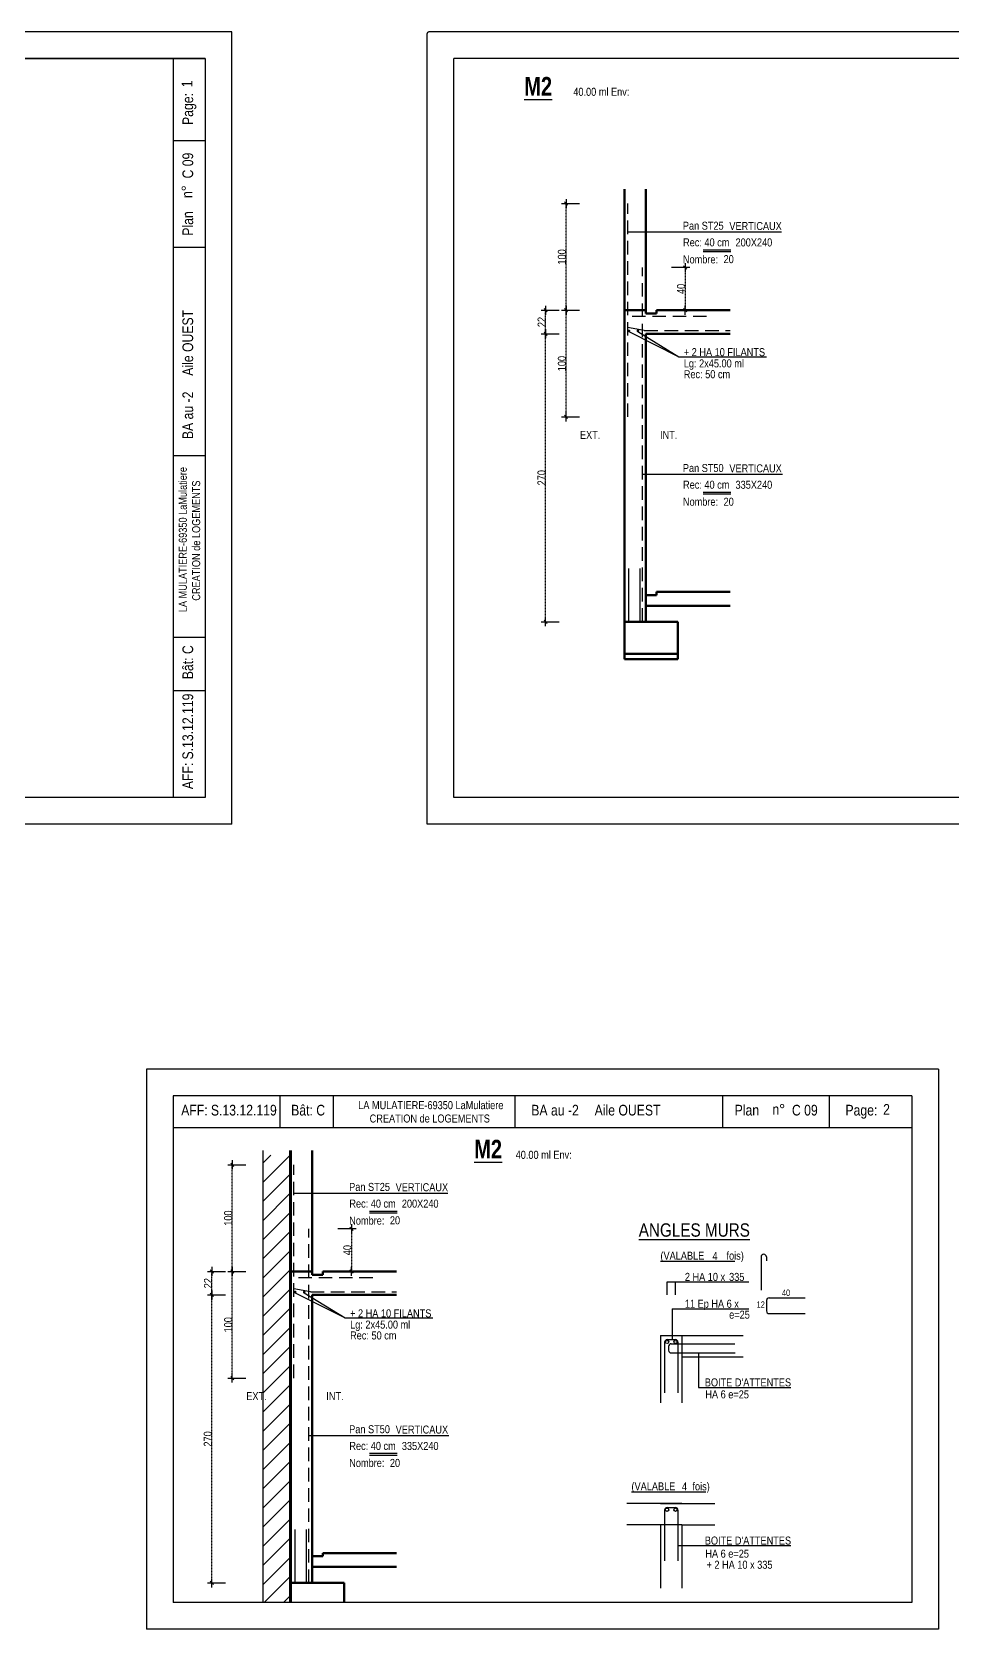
# Model space of a CAD drawing. Header units: metres. Extents: x -9927 to 45032, y -190416 to 12166.
# Drawn here: x 1968 to 3693, y -105255 to -102260 of the extents above; entities that cross this region are included whole.
import ezdxf
from ezdxf.enums import TextEntityAlignment as Align

# ---------------------------------------------------------------- set-up
doc = ezdxf.new("R2010")
doc.units = ezdxf.units.M
doc.header["$PDMODE"] = 65
doc.linetypes.add('CACHE2', pattern=[0.1875, 0.125, -0.0625])
doc.linetypes.add('CACHEx2', pattern=[19.05, 12.7, -6.35])
for name, color, linetype in [('01_cote_gen', 4, 'Continuous'), ('01_fenetres', 171, 'Continuous'), ('01_linteaux', 3, 'Continuous'), ('01_murs_coup', 5, 'Continuous'), ('01_poch_murs', 251, 'Continuous'), ('01_texte', 230, 'Continuous'), ('AA_COTES', 2, 'Continuous')]:
    doc.layers.add(name, color=color, linetype=linetype)
doc.styles.add('impact', font='impact.ttf')
doc.styles.add('STYLE2', font='ARIALN.TTF')
doc.dimstyles.new('JB25', dxfattribs={"dimscale": 0.1, "dimtxt": 150, "dimasz": 17, "dimexe": 0.1, "dimexo": 0.1, "dimgap": 0.09, "dimtad": 1, "dimdec": 1, "dimlfac": 0.5, "dimdsep": 46, "dimtxsty": 'STYLE2', "dimblk1": 'BOND_G', "dimblk2": 'BOND_D', "dimsah": 1, "dimcen": 1.5, "dimdle": 0.01, "dimse1": 1, "dimse2": 1, "dimclrd": 4, "dimclre": 2, "dimclrt": 5, "dimadec": 0, "dimazin": 0, "dimtfac": 2.333333, "dimtdec": 1, "dimtix": 1, "dimtmove": 2, "dimatfit": 3, "dimldrblk": 'BOND_G', "dimfxl": 1, "dimtolj": 1, "dimtzin": 0, "dimarcsym": 0})

# ---------------------------------------------------------------- blocks, each defined once
blk = doc.blocks.new('BOND_G')
at = {"layer": 'AA_COTES', "color": 0}
for p, q in [((5, 0), (-5, 0)), ((1.8, 1.8), (-1.8, -1.8)), ((0, -5), (0, 15))]:
    blk.add_line(p, q, dxfattribs=at)
blk = doc.blocks.new('BOND_D')
at = {"layer": 'AA_COTES', "color": 0}
for p, q in [((5, 0), (-5, 0)), ((-1.8, -1.8), (1.8, 1.8)), ((0, 5), (0, -15))]:
    blk.add_line(p, q, dxfattribs=at)
blk = doc.blocks.new('*D884')
at = {"layer": '01_cote_gen', "color": 4, "linetype": 'CACHE2', "lineweight": -2, "transparency": 16777216}
blk.add_line((3192.9, -102703.9), (3192.9, -102780.5), dxfattribs=at)
at = {"layer": 'DEFPOINTS', "color": 0, "linetype": 'CACHE2', "lineweight": 0, "transparency": 16777216}
for p in [(3013.4, -102702.2), (3053.9, -102782.2), (3192.9, -102782.2)]:
    blk.add_point(p, dxfattribs=at)
at = {"layer": '01_cote_gen', "color": 4, "linetype": 'CACHE2', "lineweight": -2, "transparency": 16777216, "xscale": 1.7, "yscale": 1.7, "zscale": 1.7}
for name, p, rotation in [('BOND_G', (3192.9, -102702.2), 90), ('BOND_D', (3192.9, -102782.2), 270)]:
    blk.add_blockref(name, p, dxfattribs=dict(at, rotation=rotation))
at = {"layer": '01_cote_gen', "color": 5, "linetype": 'CACHE2', "lineweight": 0, "transparency": 16777216, "insert": (3185.3, -102742.2), "char_height": 15, "attachment_point": 5, "rotation": 90, "style": 'STYLE2'}
blk.add_mtext('\\A1;40', dxfattribs=at)
blk = doc.blocks.new('*D885')
at = {"layer": '01_cote_gen', "color": 4, "linetype": 'CACHE2', "lineweight": -2, "transparency": 16777216}
blk.add_line((2969.6, -102780.5), (2969.6, -102583.9), dxfattribs=at)
at = {"layer": 'DEFPOINTS', "color": 0, "linetype": 'CACHE2', "lineweight": 0, "transparency": 16777216}
for p in [(2969.6, -102582.2), (3085.2, -102582.2), (3139.1, -102782.2)]:
    blk.add_point(p, dxfattribs=at)
at = {"layer": '01_cote_gen', "color": 4, "linetype": 'CACHE2', "lineweight": -2, "transparency": 16777216, "xscale": 1.7, "yscale": 1.7, "zscale": 1.7}
for name, p, rotation in [('BOND_D', (2969.6, -102582.2), 90), ('BOND_G', (2969.6, -102782.2), 270)]:
    blk.add_blockref(name, p, dxfattribs=dict(at, rotation=rotation))
at = {"layer": '01_cote_gen', "color": 5, "linetype": 'CACHE2', "lineweight": 0, "transparency": 16777216, "insert": (2961.9, -102682.2), "char_height": 15, "attachment_point": 5, "rotation": 90, "style": 'STYLE2'}
blk.add_mtext('\\A1;100', dxfattribs=at)
blk = doc.blocks.new('*D881')
at = {"layer": '01_cote_gen', "color": 4, "linetype": 'CACHE2', "lineweight": -2, "transparency": 16777216}
blk.add_line((2969.6, -102980.5), (2969.6, -102783.9), dxfattribs=at)
at = {"layer": 'DEFPOINTS', "color": 0, "linetype": 'CACHE2', "lineweight": 0, "transparency": 16777216}
for p in [(2969.6, -102782.2), (3096.2, -102782.2), (3085.2, -102982.2)]:
    blk.add_point(p, dxfattribs=at)
at = {"layer": '01_cote_gen', "color": 4, "linetype": 'CACHE2', "lineweight": -2, "transparency": 16777216, "xscale": 1.7, "yscale": 1.7, "zscale": 1.7}
for name, p, rotation in [('BOND_D', (2969.6, -102782.2), 90), ('BOND_G', (2969.6, -102982.2), 270)]:
    blk.add_blockref(name, p, dxfattribs=dict(at, rotation=rotation))
at = {"layer": '01_cote_gen', "color": 5, "linetype": 'CACHE2', "lineweight": 0, "transparency": 16777216, "insert": (2961.9, -102882.2), "char_height": 15, "attachment_point": 5, "rotation": 90, "style": 'STYLE2'}
blk.add_mtext('\\A1;100', dxfattribs=at)
blk = doc.blocks.new('*D882')
at = {"layer": '01_cote_gen', "color": 4, "linetype": 'CACHE2', "lineweight": -2, "transparency": 16777216}
blk.add_line((2931.4, -103364.5), (2931.4, -102827.9), dxfattribs=at)
at = {"layer": 'DEFPOINTS', "color": 0, "linetype": 'CACHE2', "lineweight": 0, "transparency": 16777216}
for p in [(2931.4, -102826.2), (3179.2, -102826.2), (3179.2, -103366.2)]:
    blk.add_point(p, dxfattribs=at)
at = {"layer": '01_cote_gen', "color": 4, "linetype": 'CACHE2', "lineweight": -2, "transparency": 16777216, "xscale": 1.7, "yscale": 1.7, "zscale": 1.7}
for name, p, rotation in [('BOND_D', (2931.4, -102826.2), 90), ('BOND_G', (2931.4, -103366.2), 270)]:
    blk.add_blockref(name, p, dxfattribs=dict(at, rotation=rotation))
at = {"layer": '01_cote_gen', "color": 5, "linetype": 'CACHE2', "lineweight": 0, "transparency": 16777216, "insert": (2923.7, -103096.2), "char_height": 15, "attachment_point": 5, "rotation": 90, "style": 'STYLE2'}
blk.add_mtext('\\A1;270', dxfattribs=at)
blk = doc.blocks.new('*D883')
at = {"layer": '01_cote_gen', "color": 4, "linetype": 'CACHE2', "lineweight": -2, "transparency": 16777216}
blk.add_line((2931.4, -102824.5), (2931.4, -102783.9), dxfattribs=at)
at = {"layer": 'DEFPOINTS', "color": 0, "linetype": 'CACHE2', "lineweight": 0, "transparency": 16777216}
for p in [(2931.4, -102782.2), (3181.7, -102782.2), (3181.7, -102826.2)]:
    blk.add_point(p, dxfattribs=at)
at = {"layer": '01_cote_gen', "color": 4, "linetype": 'CACHE2', "lineweight": -2, "transparency": 16777216, "xscale": 1.7, "yscale": 1.7, "zscale": 1.7}
for name, p, rotation in [('BOND_D', (2931.4, -102782.2), 90), ('BOND_G', (2931.4, -102826.2), 270)]:
    blk.add_blockref(name, p, dxfattribs=dict(at, rotation=rotation))
at = {"layer": '01_cote_gen', "color": 5, "linetype": 'CACHE2', "lineweight": 0, "transparency": 16777216, "insert": (2923.8, -102804.2), "char_height": 15, "attachment_point": 5, "rotation": 90, "style": 'STYLE2'}
blk.add_mtext('\\A1;22', dxfattribs=at)
blk = doc.blocks.new('*D896')
at = {"layer": '01_cote_gen', "color": 4, "linetype": 'CACHE2', "lineweight": -2, "transparency": 16777216}
blk.add_line((2567.4, -104506), (2567.4, -104582.6), dxfattribs=at)
at = {"layer": 'DEFPOINTS', "color": 0, "linetype": 'CACHE2', "lineweight": 0, "transparency": 16777216}
for p in [(2387.8, -104504.3), (2428.3, -104584.3), (2567.4, -104584.3)]:
    blk.add_point(p, dxfattribs=at)
at = {"layer": '01_cote_gen', "color": 4, "linetype": 'CACHE2', "lineweight": -2, "transparency": 16777216, "xscale": 1.7, "yscale": 1.7, "zscale": 1.7}
for name, p, rotation in [('BOND_G', (2567.4, -104504.3), 90), ('BOND_D', (2567.4, -104584.3), 270)]:
    blk.add_blockref(name, p, dxfattribs=dict(at, rotation=rotation))
at = {"layer": '01_cote_gen', "color": 5, "linetype": 'CACHE2', "lineweight": 0, "transparency": 16777216, "insert": (2559.7, -104544.3), "char_height": 15, "attachment_point": 5, "rotation": 90, "style": 'STYLE2'}
blk.add_mtext('\\A1;40', dxfattribs=at)
blk = doc.blocks.new('*D897')
at = {"layer": '01_cote_gen', "color": 4, "linetype": 'CACHE2', "lineweight": -2, "transparency": 16777216}
blk.add_line((2344, -104582.6), (2344, -104386), dxfattribs=at)
at = {"layer": 'DEFPOINTS', "color": 0, "linetype": 'CACHE2', "lineweight": 0, "transparency": 16777216}
for p in [(2344, -104384.3), (2459.6, -104384.3), (2513.5, -104584.3)]:
    blk.add_point(p, dxfattribs=at)
at = {"layer": '01_cote_gen', "color": 4, "linetype": 'CACHE2', "lineweight": -2, "transparency": 16777216, "xscale": 1.7, "yscale": 1.7, "zscale": 1.7}
for name, p, rotation in [('BOND_D', (2344, -104384.3), 90), ('BOND_G', (2344, -104584.3), 270)]:
    blk.add_blockref(name, p, dxfattribs=dict(at, rotation=rotation))
at = {"layer": '01_cote_gen', "color": 5, "linetype": 'CACHE2', "lineweight": 0, "transparency": 16777216, "insert": (2336.3, -104484.3), "char_height": 15, "attachment_point": 5, "rotation": 90, "style": 'STYLE2'}
blk.add_mtext('\\A1;100', dxfattribs=at)
blk = doc.blocks.new('*D898')
at = {"layer": '01_cote_gen', "color": 4, "linetype": 'CACHE2', "lineweight": -2, "transparency": 16777216}
blk.add_line((2344, -104782.6), (2344, -104586), dxfattribs=at)
at = {"layer": 'DEFPOINTS', "color": 0, "linetype": 'CACHE2', "lineweight": 0, "transparency": 16777216}
for p in [(2344, -104584.3), (2470.6, -104584.3), (2459.6, -104784.3)]:
    blk.add_point(p, dxfattribs=at)
at = {"layer": '01_cote_gen', "color": 4, "linetype": 'CACHE2', "lineweight": -2, "transparency": 16777216, "xscale": 1.7, "yscale": 1.7, "zscale": 1.7}
for name, p, rotation in [('BOND_D', (2344, -104584.3), 90), ('BOND_G', (2344, -104784.3), 270)]:
    blk.add_blockref(name, p, dxfattribs=dict(at, rotation=rotation))
at = {"layer": '01_cote_gen', "color": 5, "linetype": 'CACHE2', "lineweight": 0, "transparency": 16777216, "insert": (2336.3, -104684.3), "char_height": 15, "attachment_point": 5, "rotation": 90, "style": 'STYLE2'}
blk.add_mtext('\\A1;100', dxfattribs=at)
blk = doc.blocks.new('*D899')
at = {"layer": '01_cote_gen', "color": 4, "linetype": 'CACHE2', "lineweight": -2, "transparency": 16777216}
blk.add_line((2305.8, -105166.6), (2305.8, -104630), dxfattribs=at)
at = {"layer": 'DEFPOINTS', "color": 0, "linetype": 'CACHE2', "lineweight": 0, "transparency": 16777216}
for p in [(2305.8, -104628.3), (2553.6, -104628.3), (2553.6, -105168.3)]:
    blk.add_point(p, dxfattribs=at)
at = {"layer": '01_cote_gen', "color": 4, "linetype": 'CACHE2', "lineweight": -2, "transparency": 16777216, "xscale": 1.7, "yscale": 1.7, "zscale": 1.7}
for name, p, rotation in [('BOND_D', (2305.8, -104628.3), 90), ('BOND_G', (2305.8, -105168.3), 270)]:
    blk.add_blockref(name, p, dxfattribs=dict(at, rotation=rotation))
at = {"layer": '01_cote_gen', "color": 5, "linetype": 'CACHE2', "lineweight": 0, "transparency": 16777216, "insert": (2298.1, -104898.3), "char_height": 15, "attachment_point": 5, "rotation": 90, "style": 'STYLE2'}
blk.add_mtext('\\A1;270', dxfattribs=at)
blk = doc.blocks.new('*D900')
at = {"layer": '01_cote_gen', "color": 4, "linetype": 'CACHE2', "lineweight": -2, "transparency": 16777216}
blk.add_line((2305.8, -104626.6), (2305.8, -104586), dxfattribs=at)
at = {"layer": 'DEFPOINTS', "color": 0, "linetype": 'CACHE2', "lineweight": 0, "transparency": 16777216}
for p in [(2305.8, -104584.3), (2556.1, -104584.3), (2556.1, -104628.3)]:
    blk.add_point(p, dxfattribs=at)
at = {"layer": '01_cote_gen', "color": 4, "linetype": 'CACHE2', "lineweight": -2, "transparency": 16777216, "xscale": 1.7, "yscale": 1.7, "zscale": 1.7}
for name, p, rotation in [('BOND_D', (2305.8, -104584.3), 90), ('BOND_G', (2305.8, -104628.3), 270)]:
    blk.add_blockref(name, p, dxfattribs=dict(at, rotation=rotation))
at = {"layer": '01_cote_gen', "color": 5, "linetype": 'CACHE2', "lineweight": 0, "transparency": 16777216, "insert": (2298.3, -104606.3), "char_height": 15, "attachment_point": 5, "rotation": 90, "style": 'STYLE2'}
blk.add_mtext('\\A1;22', dxfattribs=at)

msp = doc.modelspace()

# ---------------------------------------------------------------- hatches: boundary and pattern name
at = {"layer": '01_poch_murs', "ltscale": 2}
h = msp.add_hatch(dxfattribs=at)
h.set_pattern_fill('ANSI31', color=256, scale=8)
h.set_pattern_definition([(45, (-29615.944, -62616.571), (-17.960512, 17.960512), [])])
h.paths.add_polyline_path([(2401.09, -105204.75), (2451.09, -105204.75), (2451.09, -104366.16), (2401.09, -104366.16)])

# ---------------------------------------------------------------- linework, layer by layer
at = {"layer": '01_fenetres', "ltscale": 30}
for p, q in [((2233.38, -102310.41), (2233.38, -103695.41)), ((2293.38, -102310.41), (2293.38, -103695.41)), ((2759.32, -103695.41), (2759.32, -102310.41)), ((2293.38, -102464.55), (2233.38, -102464.55)), ((2293.38, -102664.55), (2233.38, -102664.55)), ((2233.38, -103054.74), (2293.38, -103054.74)), ((2233.38, -103394.91), (2293.38, -103394.91)), ((2233.38, -103495.41), (2293.38, -103495.41)), ((2293.38, -103695.41), (293.38, -103695.41)), ((4759.32, -103695.41), (2759.32, -103695.41)), ((2232.82, -104254.75), (2232.82, -105204.75)), ((2232.82, -104254.75), (2232.82, -105204.75)), ((2232.82, -104254.75), (2232.82, -105204.75)), ((3617.82, -104254.75), (2232.82, -104254.75)), ((2432.82, -104254.75), (2432.82, -104314.75)), ((2533.32, -104254.75), (2533.32, -104314.75)), ((2873.5, -104254.75), (2873.5, -104314.75)), ((3263.69, -104314.75), (3263.69, -104254.75)), ((3463.69, -104314.75), (3463.69, -104254.75)), ((3617.82, -104254.75), (3617.82, -105204.75)), ((3617.82, -104314.75), (2232.82, -104314.75)), ((3617.82, -105204.75), (2232.82, -105204.75))]:
    msp.add_line(p, q, dxfattribs=at)
for points in [[(2293.38, -102310.41), (1343.38, -102310.41), (2293.38, -102310.41), (293.38, -102310.41)], [(4759.32, -102310.41), (3809.32, -102310.41), (4759.32, -102310.41), (2759.32, -102310.41)]]:
    msp.add_lwpolyline(points, dxfattribs=at)
at = {"layer": '01_linteaux', "linetype": 'CACHEx2', "ltscale": 2}
for p, q in [((3085.17, -102982.22), (3085.17, -102582.22)), ((3113.17, -103366.22), (3113.17, -102702.22)), ((3093.38, -102793.58), (3237.54, -102793.58)), ((3116.18, -102820.22), (3277.08, -102820.22)), ((2459.58, -104784.33), (2459.58, -104384.33)), ((2487.58, -105168.33), (2487.58, -104504.33)), ((2467.79, -104595.69), (2611.96, -104595.69)), ((2490.6, -104622.33), (2651.49, -104622.33))]:
    msp.add_line(p, q, dxfattribs=at)
at = {"layer": '01_linteaux', "linetype": 'CACHEx2', "ltscale": 5}
for p, q in [((3116.18, -102820.22), (3085.01, -102814.66)), ((2490.6, -104622.33), (2459.42, -104616.77))]:
    msp.add_line(p, q, dxfattribs=at)
at = {"layer": '01_linteaux'}
for p, q in [((3087.03, -103266.22), (3087.03, -103366.22)), ((3108.19, -103266.22), (3108.19, -103366.22)), ((2401.09, -104357.28), (2401.09, -105204.75)), ((2451.09, -104357.28), (2451.09, -105204.75)), ((2461.44, -105068.33), (2461.44, -105168.33)), ((2482.61, -105068.33), (2482.61, -105168.33))]:
    msp.add_line(p, q, dxfattribs=at)
at = {"layer": '01_linteaux', "linetype": 'Continuous'}
for p, q in [((3335.29, -104557.05), (3335.29, -104619.23)), ((3345.29, -104557.05), (3345.29, -104564.46)), ((3345.4, -104638.78), (3345.4, -104658.39)), ((3350.4, -104633.78), (3417.98, -104633.78)), ((3350.4, -104663.39), (3417.98, -104663.39)), ((3146.95, -104704.62), (3146.95, -104830.33)), ((3146.95, -104704.62), (3301.39, -104704.62)), ((3186.95, -104704.62), (3186.95, -104830.33)), ((3154.45, -104717.12), (3154.45, -104812.12)), ((3159.45, -104712.12), (3174.45, -104712.12)), ((3161.95, -104724.89), (3161.95, -104732.12)), ((3166.95, -104719.89), (3286.01, -104719.89)), ((3166.95, -104737.12), (3286.95, -104737.12)), ((3179.45, -104717.12), (3179.45, -104812.12)), ((3186.95, -104744.62), (3301.39, -104744.62)), ((3186.95, -105019.32), (3083.52, -105019.32)), ((3146.95, -105019.32), (3248.68, -105019.32)), ((3154.45, -105031.82), (3154.45, -105126.82)), ((3159.45, -105026.82), (3174.45, -105026.82)), ((3179.45, -105031.82), (3179.45, -105126.82)), ((3186.95, -105059.32), (3083.52, -105059.32)), ((3146.95, -105059.32), (3146.95, -105177.88)), ((3186.95, -105059.32), (3186.95, -105177.88)), ((3186.95, -105059.32), (3248.68, -105059.32))]:
    msp.add_line(p, q, dxfattribs=at)
at = {"layer": '01_linteaux', "linetype": 'CACHEx2', "ltscale": 5, "const_width": 2.5}
for points in [[(3088.71, -102820.89, -1), (3086.21, -102820.89, -1)], [(3105.6, -102820.89, -1), (3103.1, -102820.89, -1)], [(2463.12, -104623, -1), (2460.62, -104623, -1)], [(2480.01, -104623, -1), (2477.51, -104623, -1)]]:
    msp.add_lwpolyline(points, format="xyb", close=True, dxfattribs=at)
at = {"layer": '01_linteaux', "linetype": 'Continuous'}
for centre in [(3159.12, -104716.44), (3174.79, -104716.44), (3159.12, -105031.14), (3174.79, -105031.14)]:
    msp.add_circle(centre, 3, dxfattribs=at)
for centre, start, end in [((3340.29, -104557.05), 90, 180), ((3340.29, -104557.05), 0, 90), ((3350.4, -104638.78), 90, 180), ((3350.4, -104658.39), 180, 270), ((3159.45, -104717.12), 90, 180), ((3166.95, -104724.89), 90, 180), ((3166.95, -104732.12), 180, 270), ((3174.45, -104717.12), 0, 90), ((3159.45, -105031.82), 90, 180), ((3174.45, -105031.82), 0, 90)]:
    msp.add_arc(centre, 5, start, end, dxfattribs=at)
at = {"layer": '01_murs_coup', "linetype": 'Continuous', "lineweight": 50}
for p, q in [((3079.17, -103366.22), (3079.17, -102555.17)), ((3119.17, -102788.22), (3119.17, -102555.17)), ((3079.17, -102782.22), (3119.17, -102782.22)), ((3119.17, -102788.22), (3139.17, -102788.22)), ((3139.17, -102782.22), (3277.08, -102782.22)), ((3139.17, -102788.22), (3139.17, -102782.22)), ((3119.17, -103366.22), (3119.17, -102826.22)), ((3119.17, -102826.22), (3277.08, -102826.22)), ((3119.17, -103316.22), (3139.17, -103316.22)), ((3139.17, -103316.22), (3139.17, -103310.22)), ((3139.17, -103310.22), (3277.07, -103310.22)), ((3119.17, -103336.22), (3277.07, -103336.22)), ((3179.17, -103366.22), (3079.17, -103366.22)), ((3079.17, -103366.22), (3079.17, -103436.22)), ((3179.17, -103436.22), (3179.17, -103366.22)), ((3179.17, -103426.22), (3079.17, -103426.22)), ((3179.17, -103436.22), (3079.17, -103436.22)), ((2453.58, -105168.33), (2453.58, -104357.28)), ((2493.58, -104590.33), (2493.58, -104357.28)), ((2453.58, -104584.33), (2493.58, -104584.33)), ((2493.58, -104590.33), (2513.58, -104590.33)), ((2513.58, -104584.33), (2651.49, -104584.33)), ((2513.58, -104590.33), (2513.58, -104584.33)), ((2493.58, -105168.33), (2493.58, -104628.33)), ((2493.58, -104628.33), (2651.49, -104628.33)), ((2493.58, -105118.33), (2513.58, -105118.33)), ((2513.58, -105118.33), (2513.58, -105112.33)), ((2513.58, -105112.33), (2651.49, -105112.33)), ((2493.58, -105138.33), (2651.49, -105138.33)), ((2553.58, -105168.33), (2453.58, -105168.33)), ((2453.58, -105168.33), (2453.58, -105204.75)), ((2553.58, -105204.75), (2553.58, -105168.33))]:
    msp.add_line(p, q, dxfattribs=at)
at = {"layer": '01_texte', "ltscale": 30}
for p, q in [((2343.38, -102260.41), (246.38, -102260.41)), ((2343.38, -103745.41), (2343.38, -102260.41)), ((2709.32, -103745.41), (2709.32, -102263.41)), ((4809.32, -102260.41), (2712.32, -102260.41)), ((2343.38, -103745.41), (1293.38, -103745.41)), ((3759.32, -103745.41), (2709.32, -103745.41)), ((2182.82, -104204.75), (2182.82, -105254.75)), ((3667.82, -104204.75), (2182.82, -104204.75)), ((3667.82, -104204.75), (3667.82, -105254.75)), ((3667.82, -105254.75), (2182.82, -105254.75))]:
    msp.add_line(p, q, dxfattribs=at)
at = {"layer": '01_texte'}
for p, q in [((3085.17, -102635.31), (3373.63, -102635.31)), ((3278.38, -102669.49), (3226.62, -102669.49)), ((3278.38, -102672.8), (3226.62, -102672.8)), ((3087.46, -102822.14), (3181.17, -102869.32)), ((3104.35, -102822.14), (3181.17, -102869.32)), ((3181.17, -102869.32), (3345.34, -102869.32)), ((3113.17, -103089.63), (3375.68, -103089.63)), ((3278.38, -103123.81), (3226.62, -103123.81)), ((3278.38, -103127.12), (3226.62, -103127.12)), ((2459.58, -104437.42), (2748.05, -104437.42)), ((2652.79, -104471.6), (2601.04, -104471.6)), ((2652.79, -104474.91), (2601.04, -104474.91)), ((3159.24, -104628.12), (3159.24, -104604.07)), ((3159.24, -104604.07), (3312.21, -104604.07)), ((3174.65, -104628.12), (3174.65, -104604.07)), ((2461.87, -104624.25), (2555.59, -104671.43)), ((2478.76, -104624.25), (2555.59, -104671.43)), ((2555.59, -104671.43), (2719.76, -104671.43)), ((3168.83, -104654.38), (3312.21, -104654.38)), ((3168.83, -104654.38), (3168.83, -104712.12)), ((3217.68, -104737.12), (3217.68, -104801.81)), ((3217.68, -104801.81), (3390.77, -104801.81)), ((2487.58, -104891.74), (2750.1, -104891.74)), ((2652.79, -104925.92), (2601.04, -104925.92)), ((2652.79, -104929.23), (2601.04, -104929.23)), ((3179.45, -105098.38), (3390.77, -105098.38))]:
    msp.add_line(p, q, dxfattribs=at)
at = {"layer": '01_texte', "ltscale": 30}
msp.add_arc((2712.32, -102263.41), 3, 90, 180, dxfattribs=at)

# ---------------------------------------------------------------- texts
at = {"layer": '01_texte'}
for s, height, style, p in [('%%UM2', 35, 'impact', (2891.29, -102379.81)), ('40.00 ml Env:', 15, 'STYLE2', (2983.26, -102380.11)), (' Pan ST25', 15, 'STYLE2', (3183.84, -102631.19)), ('VERTICAUX', 15, 'STYLE2', (3275.8, -102631.8)), ('Rec: 40 cm', 15, 'STYLE2', (3189.04, -102662.47)), ('200X240', 15, 'STYLE2', (3287.38, -102662.53)), ('Nombre:  ', 15, 'STYLE2', (3188.77, -102694.38)), ('20', 15, 'STYLE2', (3264.97, -102693.85)), ('+ 2 HA 10 FILANTS', 15, 'STYLE2', (3190.39, -102868.21)), ('Lg: 2x45.00 ml', 15, 'STYLE2', (3190.39, -102889.34)), ('Rec: 50 cm', 15, 'STYLE2', (3190.39, -102909.63)), ('EXT.', 15, 'STYLE2', (2995.71, -103023.39)), ('INT.', 15, 'STYLE2', (3145.78, -103023.39)), (' Pan ST50  ', 15, 'STYLE2', (3183.84, -103085.51)), ('VERTICAUX', 15, 'STYLE2', (3275.8, -103086.12)), ('Rec: 40 cm', 15, 'STYLE2', (3189.04, -103116.79)), ('335X240', 15, 'STYLE2', (3287.38, -103116.85)), ('Nombre:  ', 15, 'STYLE2', (3188.77, -103148.7)), ('20', 15, 'STYLE2', (3264.97, -103148.7)), ('AFF:', 20, 'STYLE2', (2248.12, -104291.9)), ('S.13.12.119', 20, 'STYLE2', (2303.78, -104291.9)), ('Bât: C', 20, 'STYLE2', (2454.28, -104291.9)), ('LA MULATIERE-69350 LaMulatiere', 15, 'STYLE2', (2580.02, -104280.03)), ('CREATION de LOGEMENTS', 15, 'STYLE2', (2601.5, -104305.04)), ('BA au -2', 20, 'STYLE2', (2904.44, -104291.9)), ('Aile OUEST', 20, 'STYLE2', (3023.24, -104291.9)), ('Plan', 20, 'STYLE2', (3285.74, -104291.9)), ('n%%D', 20, 'STYLE2', (3356.42, -104290.46)), (' C 09', 20, 'STYLE2', (3386.77, -104291.9)), ('Page:', 20, 'STYLE2', (3493.41, -104291.9)), ('2', 20, 'STYLE2', (3564.09, -104290.46)), ('%%UM2', 35, 'impact', (2797.42, -104372.47)), ('40.00 ml Env:', 15, 'STYLE2', (2875.19, -104373.14)), (' Pan ST25', 15, 'STYLE2', (2558.26, -104433.3)), ('VERTICAUX', 15, 'STYLE2', (2650.21, -104433.91)), ('Rec: 40 cm', 15, 'STYLE2', (2563.46, -104464.58)), ('200X240', 15, 'STYLE2', (2661.8, -104464.64)), ('Nombre:  ', 15, 'STYLE2', (2563.19, -104496.49)), ('20', 15, 'STYLE2', (2639.38, -104495.96)), ('%%UANGLES MURS', 25, 'STYLE2', (3105.9, -104519.11)), ('%%U(VALABLE            ', 15, 'STYLE2', (3146.66, -104562.26)), ('4', 15, 'STYLE2', (3244.1, -104562.85)), ('  fois)', 15, 'STYLE2', (3260.91, -104562.26)), ('2 HA 10 x', 15, 'STYLE2', (3192.39, -104602.04)), ('335', 15, 'STYLE2', (3275.29, -104602.04)), ('40', 12, 'STYLE2', (3374.46, -104630.23)), ('11 Ep HA 6 x', 15, 'STYLE2', (3192.39, -104652.35)), ('12', 12, 'STYLE2', (3326.94, -104652.43)), ('+ 2 HA 10 FILANTS', 15, 'STYLE2', (2564.81, -104670.32)), ('Lg: 2x45.00 ml', 15, 'STYLE2', (2564.81, -104691.45)), ('e=25', 15, 'STYLE2', (3275.46, -104672.83)), ('Rec: 50 cm', 15, 'STYLE2', (2564.81, -104711.74)), ('EXT.', 15, 'STYLE2', (2370.12, -104825.5)), ('INT.', 15, 'STYLE2', (2520.2, -104825.5)), (' Pan ST50  ', 15, 'STYLE2', (2558.26, -104887.62)), ('VERTICAUX', 15, 'STYLE2', (2650.21, -104888.23)), ('Rec: 40 cm', 15, 'STYLE2', (2563.46, -104918.9)), ('335X240', 15, 'STYLE2', (2661.8, -104918.96)), ('Nombre:  ', 15, 'STYLE2', (2563.19, -104950.81)), ('20', 15, 'STYLE2', (2639.38, -104950.81)), ('%%U(VALABLE            ', 15, 'STYLE2', (3092.35, -104994.73)), ('4', 15, 'STYLE2', (3186.92, -104994.89)), ('fois)', 15, 'STYLE2', (3206.6, -104994.73))]:
    msp.add_text(s, height=height, dxfattribs=dict(at, style=style)).set_placement(p)
at = {"layer": '01_texte', "style": 'STYLE2'}
for s, height, p in [('1', 20, (2269.09, -102364.15)), ('Page:', 20, (2270.53, -102434.83)), (' C 09', 20, (2270.53, -102541.47)), ('n%%D', 20, (2269.09, -102571.82)), ('Plan', 20, (2270.53, -102642.5)), ('Aile OUEST', 20, (2270.53, -102905)), ('BA au -2', 20, (2270.53, -103023.8)), ('LA MULATIERE-69350 LaMulatiere', 15, (2258.66, -103348.22)), ('CREATION de LOGEMENTS', 15, (2283.66, -103326.73)), ('Bât: C', 20, (2270.53, -103473.95)), ('S.13.12.119', 20, (2270.53, -103624.45)), ('AFF:', 20, (2270.53, -103680.12))]:
    msp.add_text(s, height=height, rotation=90, dxfattribs=at).set_placement(p)
for s, p in [("BOITE D'ATTENTES", (3391.54, -104799.79)), ('HA 6 e=25', (3312.48, -104822.26)), ("BOITE D'ATTENTES", (3391.54, -105096.36)), ('HA 6 e=25', (3312.48, -105120.91)), ('+ 2 HA 10 x 335', (3356.68, -105141.68))]:
    msp.add_text(s, height=15, dxfattribs=at).set_placement(p, align=Align.RIGHT)

# ---------------------------------------------------------------- dimensions: what is measured, and where the dimension line sits
at = {"layer": '01_cote_gen', "linetype": 'CACHE2', "lineweight": 0}
for base, p1, p2, picture, middle in [((2969.6, -102582.22), (3139.13, -102782.22), (3085.17, -102582.22), '*D885', (2961.93, -102682.22)), ((3192.95, -102782.22), (3013.35, -102702.22), (3053.86, -102782.22), '*D884', (3185.28, -102742.22)), ((2931.38, -102782.22), (3181.73, -102826.22), (3181.73, -102782.22), '*D883', (2923.84, -102804.22)), ((2969.6, -102782.22), (3085.17, -102982.22), (3096.23, -102782.22), '*D881', (2961.93, -102882.22)), ((2931.38, -102826.22), (3179.17, -103366.22), (3179.17, -102826.22), '*D882', (2923.71, -103096.22)), ((2344.01, -104384.33), (2513.55, -104584.33), (2459.58, -104384.33), '*D897', (2336.34, -104484.33)), ((2567.36, -104584.33), (2387.77, -104504.33), (2428.27, -104584.33), '*D896', (2559.7, -104544.33)), ((2305.8, -104584.33), (2556.15, -104628.33), (2556.15, -104584.33), '*D900', (2298.26, -104606.33)), ((2344.01, -104584.33), (2459.58, -104784.33), (2470.65, -104584.33), '*D898', (2336.34, -104684.33)), ((2305.8, -104628.33), (2553.58, -105168.33), (2553.58, -104628.33), '*D899', (2298.13, -104898.33))]:
    dim = msp.add_linear_dim(base=base, p1=p1, p2=p2, angle=90, dimstyle='JB25', dxfattribs=at)
    dim.commit()
    dim.dimension.update_dxf_attribs({"geometry": picture, "text_midpoint": middle})

doc.saveas('drawing.dxf')
